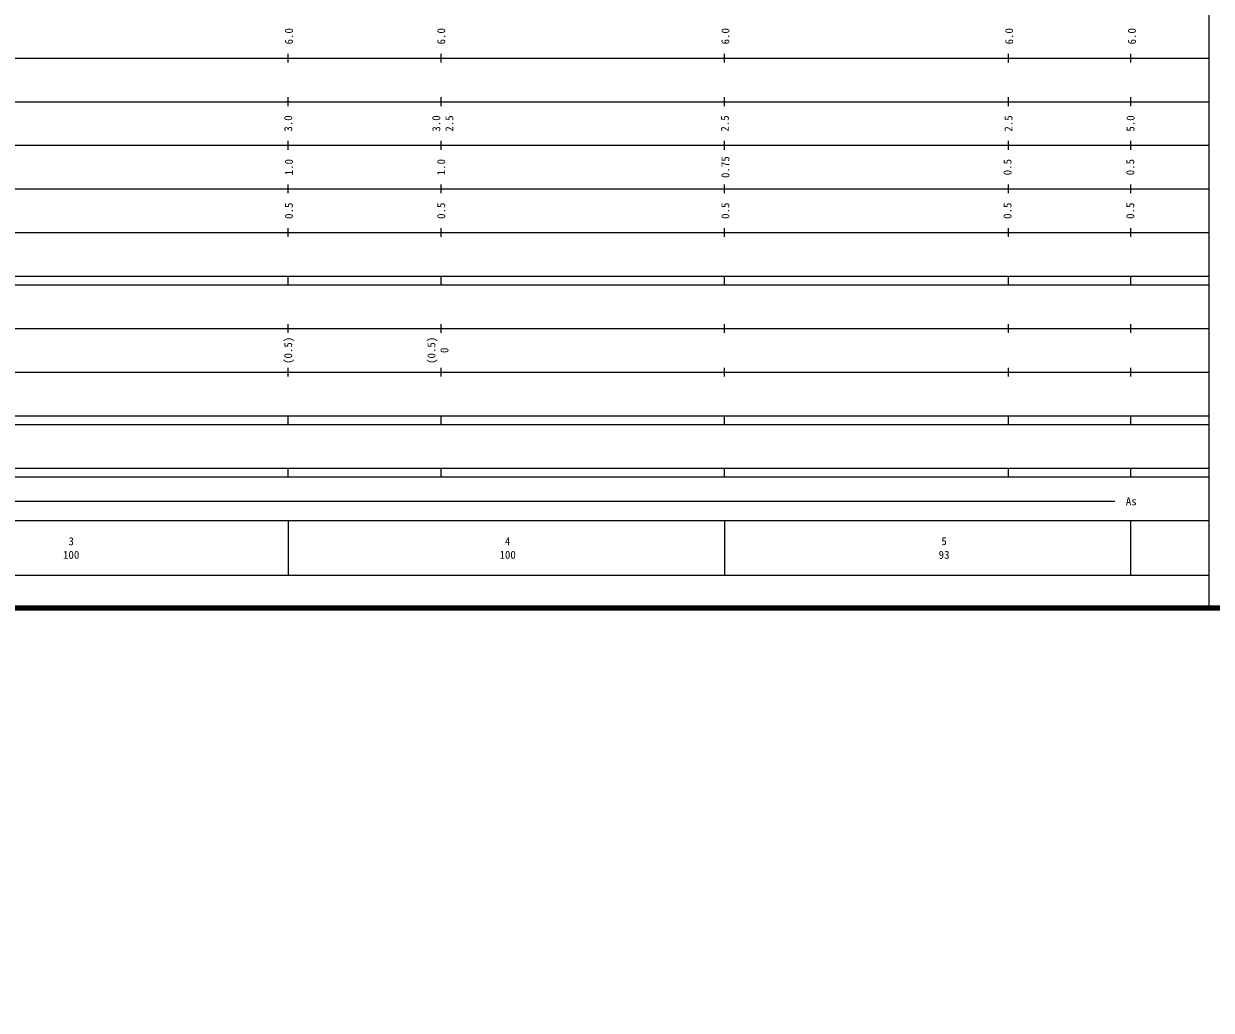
# Model space of a CAD drawing. Units: millimetres on the paper, enlarged 1000 times. Extents: x -29236235 to 28563309, y -57510443 to 380000.
# Drawn here: x 307422 to 579500, y -72269 to 153869 of the extents above; entities that cross this region are included whole.
import ezdxf
from ezdxf.enums import TextEntityAlignment as Align

# ---------------------------------------------------------------- set-up
doc = ezdxf.new("R2010")
doc.units = ezdxf.units.MM
doc.header["$LTSCALE"] = 1000
for name, color, linetype, lineweight in [('M-BMK-SRVR', 3, 'Continuous', 13), ('M-TTL', 2, 'Continuous', 140), ('M-TTL-BAND', 7, 'Continuous', 25)]:
    doc.layers.add(name, color=color, linetype=linetype, lineweight=lineweight)
doc.styles.add('ＭＳ ゴシック', font='')
doc.styles.get('ＭＳ ゴシック').set_extended_font_data('MS Gothic')

msp = doc.modelspace()

# ---------------------------------------------------------------- linework, layer by layer
at = {"layer": 'M-BMK-SRVR'}
msp.add_arc((-336463, -28610671), 28899772, 89.20251, 89.20251, dxfattribs=at)
at = {"layer": 'M-TTL'}
msp.add_line((40000, 20000), (680000, 20000), dxfattribs=at)
at = {"layer": 'M-TTL-BAND'}
for p, q in [((579000, 20000), (579000, 370000)), ((368000, 145000), (368000, 147000)), ((403000, 147000), (403000, 145000)), ((468000, 145000), (468000, 147000)), ((533000, 147000), (533000, 145000)), ((561000, 147000), (561000, 145000)), ((46000, 146000), (579000, 146000)), ((368000, 135000), (368000, 137000)), ((403000, 137000), (403000, 135000)), ((468000, 135000), (468000, 137000)), ((533000, 137000), (533000, 135000)), ((561000, 137000), (561000, 135000)), ((52000, 136000), (579000, 136000)), ((46000, 126000), (579000, 126000)), ((368000, 125000), (368000, 127000)), ((403000, 127000), (403000, 125000)), ((468000, 125000), (468000, 127000)), ((533000, 127000), (533000, 125000)), ((561000, 127000), (561000, 125000)), ((368000, 115000), (368000, 117000)), ((403000, 117000), (403000, 115000)), ((468000, 115000), (468000, 117000)), ((533000, 117000), (533000, 115000)), ((561000, 117000), (561000, 115000)), ((52000, 116000), (579000, 116000)), ((368000, 105000), (368000, 107000)), ((403000, 107000), (403000, 105000)), ((468000, 105000), (468000, 107000)), ((533000, 107000), (533000, 105000)), ((561000, 107000), (561000, 105000)), ((46000, 106000), (579000, 106000)), ((40000, 96000), (579000, 96000)), ((368000, 94000), (368000, 96000)), ((403000, 96000), (403000, 94000)), ((468000, 94000), (468000, 96000)), ((533000, 96000), (533000, 94000)), ((561000, 96000), (561000, 94000)), ((40000, 94000), (579000, 94000)), ((368000, 83000), (368000, 85000)), ((403000, 85000), (403000, 83000)), ((468000, 83000), (468000, 85000)), ((533000, 85000), (533000, 83000)), ((561000, 85000), (561000, 83000)), ((49000, 84000), (579000, 84000)), ((40000, 74000), (579000, 74000)), ((368000, 73000), (368000, 75000)), ((403000, 75000), (403000, 73000)), ((468000, 73000), (468000, 75000)), ((533000, 75000), (533000, 73000)), ((561000, 75000), (561000, 73000)), ((40000, 64000), (579000, 64000)), ((368000, 62000), (368000, 64000)), ((403000, 64000), (403000, 62000)), ((468000, 62000), (468000, 64000)), ((533000, 64000), (533000, 62000)), ((561000, 64000), (561000, 62000)), ((40000, 62000), (579000, 62000)), ((40000, 52000), (579000, 52000)), ((368000, 50000), (368000, 52000)), ((403000, 52000), (403000, 50000)), ((468000, 50000), (468000, 52000)), ((533000, 52000), (533000, 50000)), ((561000, 52000), (561000, 50000)), ((40000, 50000), (579000, 50000)), ((70323, 44406), (557427, 44406)), ((40000, 40000), (579000, 40000)), ((368000, 40000), (368000, 27500)), ((468000, 40000), (468000, 27500)), ((561000, 40000), (561000, 27500)), ((68000, 27500), (579000, 27500))]:
    msp.add_line(p, q, dxfattribs=at)

# ---------------------------------------------------------------- texts
at = {"layer": 'M-TTL-BAND', "style": 'ＭＳ ゴシック'}
for s, p in [('6.0', (368169, 151000)), ('6.0', (403057, 151000)), ('6.0', (468169, 151000)), ('6.0', (533186, 151000)), ('6.0', (561312, 151000)), ('3.0', (368009, 131000)), ('3.0', (401932, 131000)), ('2.5', (404932, 131000)), ('2.5', (468044, 131000)), ('2.5', (533031, 131000)), ('5.0', (561000, 131000)), ('1.0', (368169, 121000)), ('1.0', (403057, 121000)), ('0.75', (468169, 121000)), ('0.5', (532811, 121000)), ('0.5', (560937, 121000)), ('0.5', (368169, 111000)), ('0.5', (403057, 111000)), ('0.5', (468169, 111000)), ('0.5', (532811, 111000)), ('0.5', (560937, 111000)), ('(0.5)', (368005, 79000)), ('(0.5)', (400806, 79000)), ('0', (403807, 79000))]:
    msp.add_text(s, height=1833, rotation=90, dxfattribs=at).set_placement(p, align=Align.MIDDLE_CENTER)
for s, p in [('As', (561177, 44406)), ('3', (318288, 35238)), ('4', (418288, 35238)), ('5', (518288, 35238)), ('100', (318288, 32131)), ('100', (418288, 32131)), ('93', (518288, 32131))]:
    msp.add_text(s, height=1833, dxfattribs=at).set_placement(p, align=Align.MIDDLE_CENTER)

doc.saveas('drawing.dxf')
